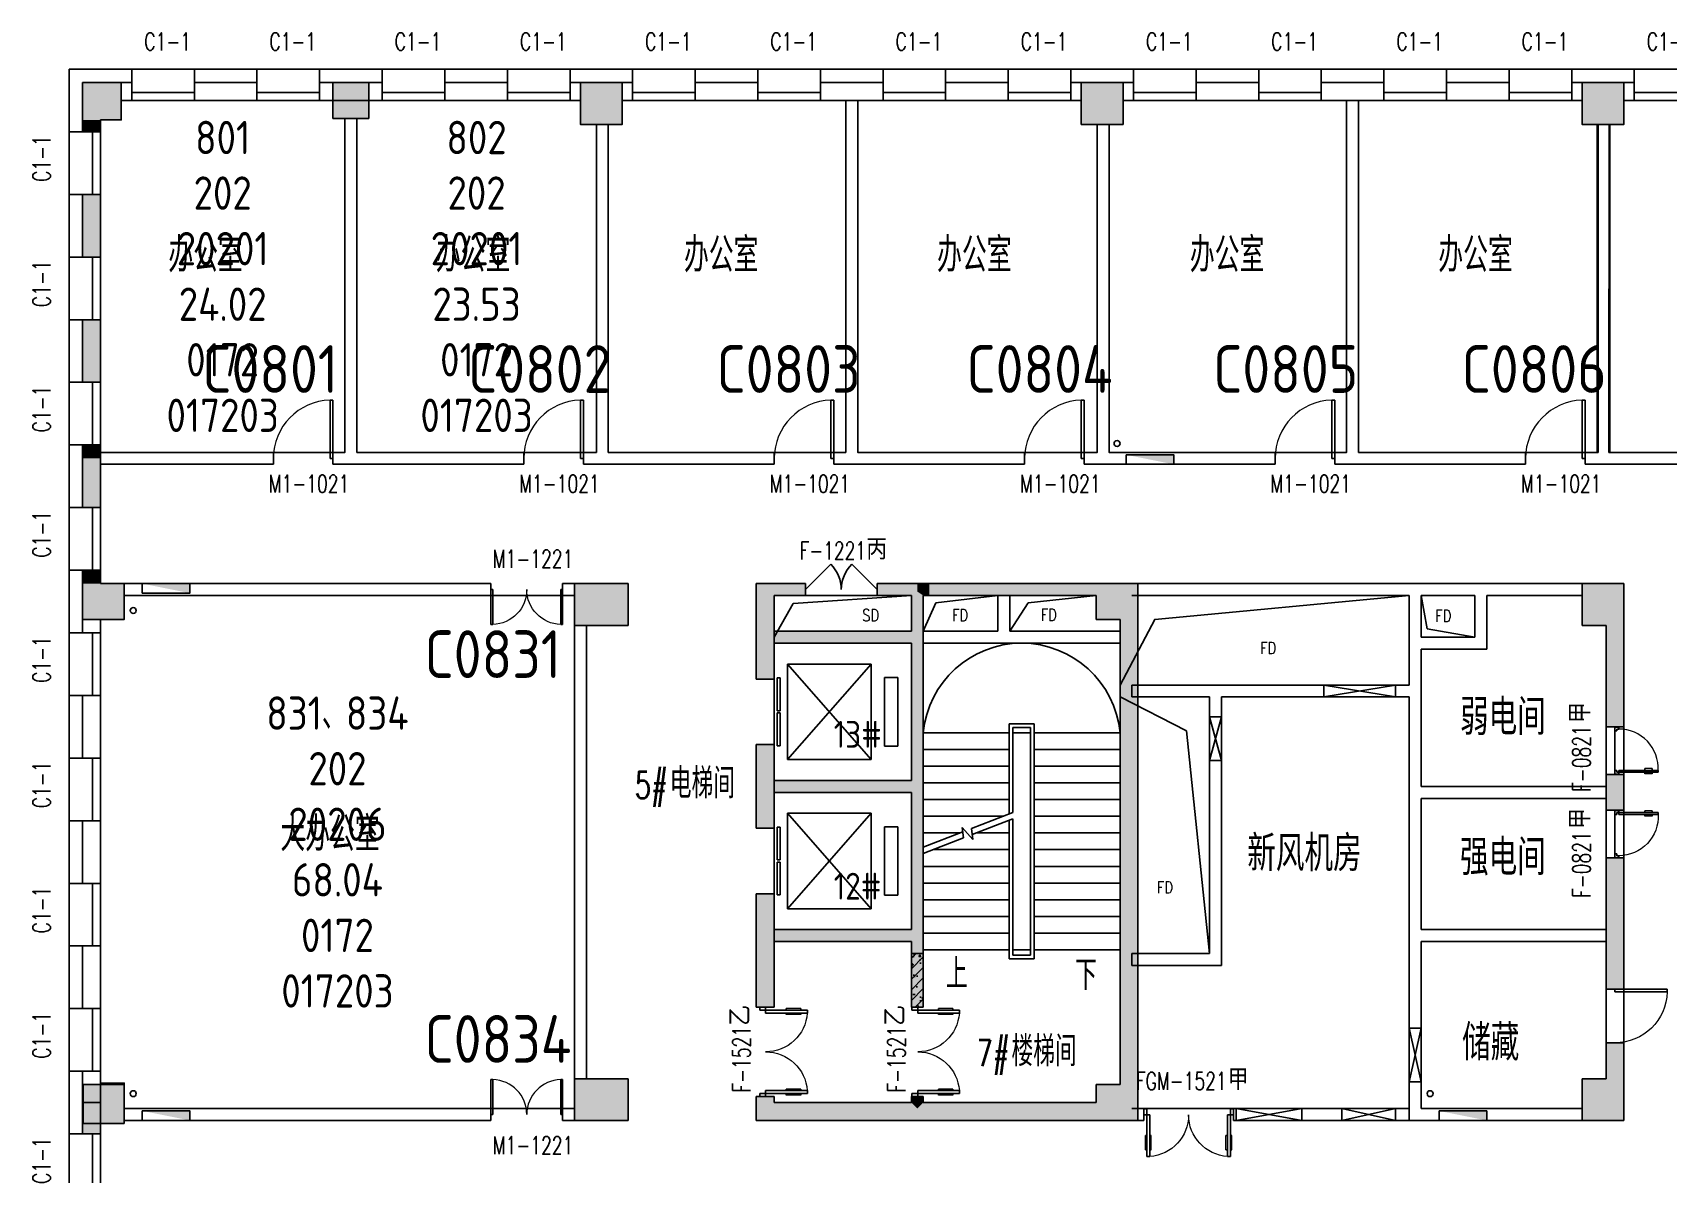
# Model space of a CAD drawing. Extents: x 1136392 to 1212190, y 313528 to 416301.
# Drawn here: x 1136417 to 1163848, y 323962 to 343101 of the extents above; entities that cross this region are included whole.
import ezdxf
from ezdxf.enums import TextEntityAlignment as Align

# ---------------------------------------------------------------- set-up
doc = ezdxf.new("R2010")
doc.units = 0
doc.header["$LTSCALE"] = 1000
doc.header["$MEASUREMENT"] = 0
for name, color, linetype in [('body', 30, 'Continuous'), ('name', 1, 'Continuous'), ('RM', 4, 'Continuous'), ('RM$', 5, 'Continuous'), ('RM$TXT', 5, 'Continuous'), ('消防', 222, 'Continuous')]:
    doc.layers.add(name, color=color, linetype=linetype)
doc.styles.add('-宋体', font='GBENOR.shx', dxfattribs={"bigfont": 'GBCBIG.shx'})
doc.styles.add('_HZTXT', font='txt.shx', dxfattribs={"width": 0.8, "bigfont": 'hztxt.shx'})
doc.styles.add('_TCH_DIM', font='SIMPLEX', dxfattribs={"bigfont": 'GBCBIG'})
doc.styles.add('_TCH_WINDOW', font='txt.shx', dxfattribs={"height": 3.5, "bigfont": 'hztxt.shx'})
doc.styles.get("Standard").update_dxf_attribs({"font": 'gbenor.shx', "bigfont": 'gbcbig.shx'})

# ---------------------------------------------------------------- blocks, each defined once
blk = doc.blocks.new('cde')
at = {"layer": '消防'}
blk.add_hatch(color=256, dxfattribs=at).paths.add_polyline_path([(-873427, -271674), (-874227, -271674), (-873427, -271834)])
blk.add_lwpolyline([(-874227, -271674), (-873427, -271674), (-873427, -271834), (-874227, -271834)], close=True, dxfattribs=at)
blk = doc.blocks.new('dxwq')
at = {"layer": 'name'}
for s, p in [('13#', (-1158128, -383031)), ('12#', (-1158128, -385577))]:
    blk.add_text(s, height=450, dxfattribs=at).set_placement(p)
blk = doc.blocks.new('$WINLIB2D$00000004')
for p, q in [((-0.5, 0.5), (0.5, 0.5)), ((-0.5, 0.241), (0.5, 0.241)), ((-0.5, -0.5), (0.5, -0.5))]:
    blk.add_line(p, q)
blk = doc.blocks.new('$DorLib2D$00000002')
for p, q in [((-0.5, 0), (-0.5, 0.4875)), ((-0.475, 0.4875), (-0.5, 0.4875)), ((-0.475, 0), (-0.475, 0.4875)), ((0.475, 0), (0.475, 0.4875)), ((0.475, 0.4875), (0.5, 0.4875)), ((0.5, 0), (0.5, 0.4875)), ((-0.5, 0), (-0.475, 0)), ((0.5, 0), (0.475, 0))]:
    blk.add_line(p, q)
at = {"lineweight": 13}
for centre, start, end in [((-0.4875, 0), 0, 88.53072), ((0.4875, 0), 91.46928, 180)]:
    blk.add_arc(centre, 0.4875, start, end, dxfattribs=at)
blk = doc.blocks.new('$DorLib2D$00000001')
for p, q in [((0.45, 0.975), (0.5, 0.975)), ((0.45, 0), (0.45, 0.975)), ((0.5, 0), (0.5, 0.975)), ((0.5, 0), (0.45, 0))]:
    blk.add_line(p, q)
at = {"lineweight": 13}
blk.add_arc((0.475, 0), 0.975, 91.4693, 180, dxfattribs=at)
blk = doc.blocks.new('$DorLib2D$00000009')
at = {"lineweight": 13}
for p, q in [((0.378, 0.782), (0.378, 0.624)), ((0.489, 0.782), (0.489, 0.624))]:
    blk.add_line(p, q, dxfattribs=at)
for p, q in [((0.413, 0.782), (0.378, 0.782)), ((0.413, 0.905), (0.413, 0.081)), ((0.454, 0.905), (0.413, 0.905)), ((0.454, 0.081), (0.454, 0.905)), ((0.489, 0.782), (0.454, 0.782)), ((0.413, 0.624), (0.378, 0.624)), ((0.489, 0.624), (0.454, 0.624)), ((-0.494, 0.081), (-0.453, 0.081)), ((-0.494, -0.002), (-0.494, 0.081)), ((-0.453, 0.081), (-0.453, 0.039)), ((-0.453, 0.039), (-0.412, 0.039)), ((-0.412, 0.039), (-0.412, -0.002)), ((0.413, 0.081), (0.454, 0.081)), ((0.454, 0.039), (0.413, 0.039)), ((0.413, 0.039), (0.413, -0.002)), ((0.495, 0.081), (0.454, 0.081)), ((0.454, 0.081), (0.454, 0.039)), ((0.495, -0.002), (0.495, 0.081)), ((-0.494, -0.002), (-0.494, -0.002)), ((-0.412, -0.002), (-0.494, -0.002)), ((0.413, -0.002), (0.495, -0.002)), ((0.495, -0.002), (0.495, -0.002))]:
    blk.add_line(p, q)
blk.add_arc((0.372, 0.082), 0.825, 87.134, 180.0717, dxfattribs=at)
blk = doc.blocks.new('$DorLib2D$00000011')
at = {"lineweight": 13}
for p, q in [((-0.483, 0.396), (-0.483, 0.235)), ((-0.417, 0.396), (-0.417, 0.235)), ((0.417, 0.396), (0.417, 0.235)), ((0.483, 0.396), (0.483, 0.235))]:
    blk.add_line(p, q, dxfattribs=at)
for p, q in [((-0.483, 0.396), (-0.467, 0.396)), ((-0.467, 0.471), (-0.467, -0.062)), ((-0.467, 0.471), (-0.433, 0.471)), ((-0.433, 0.471), (-0.433, 0.004)), ((-0.417, 0.396), (-0.433, 0.396)), ((0.417, 0.396), (0.433, 0.396)), ((0.433, 0.471), (0.433, 0.004)), ((0.467, 0.471), (0.433, 0.471)), ((0.467, 0.471), (0.467, -0.062)), ((0.483, 0.396), (0.467, 0.396)), ((-0.483, 0.235), (-0.467, 0.235)), ((-0.417, 0.235), (-0.433, 0.235)), ((0.417, 0.235), (0.433, 0.235)), ((0.483, 0.235), (0.467, 0.235)), ((-0.5, 0.004), (-0.433, 0.004)), ((-0.5, 0.004), (-0.5, -0.062)), ((0.5, 0.004), (0.433, 0.004)), ((0.5, 0.004), (0.5, -0.062)), ((-0.5, -0.062), (-0.467, -0.062)), ((0.5, -0.062), (0.467, -0.062))]:
    blk.add_line(p, q)
for centre, start, end in [((-0.467, 0.004), 0, 85.904), ((0.467, 0.004), 94.096, 180)]:
    blk.add_arc(centre, 0.467, start, end, dxfattribs=at)
blk = doc.blocks.new('$TCHSYS$LDOR22D')
for p, q in [((-0.517, 0.833), (-0.017, 0.833)), ((-0.517, 0.833), (-0.517, 0.667)), ((-0.017, 0.833), (-0.017, 0.667)), ((0.017, 0.833), (0.017, 0.667)), ((0.017, 0.833), (0.517, 0.833)), ((0.517, 0.833), (0.517, 0.667)), ((-0.517, 0.667), (-0.017, 0.667)), ((-0.5, 0.5), (0.5, 0.5)), ((0.017, 0.667), (0.517, 0.667))]:
    blk.add_line(p, q)
blk = doc.blocks.new('$DorLib2D$00000116')
at = {"color": 0}
for p, q in [((-0.5, 0), (-0.146, 0.354)), ((0.5, 0), (0.146, 0.354))]:
    blk.add_line(p, q, dxfattribs=at)
for centre, start, end in [((-0.5, 0), 0, 45), ((0.5, 0), 135, 180)]:
    blk.add_arc(centre, 0.5, start, end, dxfattribs=at)

msp = doc.modelspace()

# ---------------------------------------------------------------- hatches: boundary and pattern name
at = {"layer": 'body'}
for points in [[(1137253, 341639), (1137903, 341639), (1137903, 342265), (1137253, 342265)], [(1141453, 341664), (1142053, 341664), (1142053, 342264), (1141453, 342264)], [(1145603, 341564), (1146303, 341564), (1146303, 342265), (1145603, 342265)], [(1154003, 341564), (1154703, 341564), (1154703, 342265), (1154003, 342265)], [(1162403, 341564), (1163103, 341564), (1163103, 342265), (1162403, 342265)], [(1137553, 341639), (1137253, 341639), (1137253, 341440), (1137553, 341440)], [(1137253, 340390), (1137253, 339340), (1137553, 339340), (1137553, 340390)], [(1137253, 338290), (1137253, 337240), (1137553, 337240), (1137553, 338290)], [(1137553, 335965), (1137553, 336190), (1137253, 336190), (1137253, 335965)], [(1137253, 335965), (1137253, 335140), (1137553, 335140), (1137553, 335965)], [(1137253, 333865), (1137553, 333865), (1137553, 334090), (1137253, 334090)], [(1137253, 333265), (1137953, 333265), (1137953, 333865), (1137253, 333865)], [(1145503, 333165), (1146403, 333165), (1146403, 333865), (1145503, 333865)], [(1148853, 333665), (1149378, 333665), (1149378, 333865), (1148553, 333865)], [(1148553, 333865), (1148553, 332265), (1148853, 332265), (1148853, 333665)], [(1151253, 333865), (1150578, 333865), (1150578, 333665), (1151153, 333665), (1151253, 333731)], [(1151253, 333731), (1151353, 333665), (1151453, 333665), (1151453, 333865), (1151253, 333865)], [(1152703, 333665), (1152703, 333865), (1151453, 333865), (1151453, 333665)], [(1154253, 333665), (1154253, 333865), (1152703, 333865), (1152703, 333665)], [(1154853, 333865), (1154253, 333865), (1154253, 333265), (1154853, 333265)], [(1154853, 333865), (1154853, 333265), (1154653, 333265), (1154653, 333065), (1154953, 333065), (1154953, 333865)], [(1162403, 333165), (1163103, 333165), (1163103, 333865), (1162403, 333865)], [(1151253, 333731), (1151153, 333665), (1151153, 333065), (1151220, 332998), (1151353, 333065), (1151353, 333665)], [(1151220, 332998), (1151153, 333065), (1148853, 333065), (1148853, 332865), (1151153, 332865)], [(1151220, 332998), (1151153, 332865), (1151153, 330565), (1151220, 330498), (1151353, 330565), (1151353, 333065)], [(1154653, 325465), (1154853, 325465), (1154853, 324865), (1154953, 324865), (1154953, 333065), (1154653, 333065)], [(1163103, 333165), (1162803, 333165), (1162803, 331465), (1163103, 331465)], [(1148853, 329765), (1148853, 331165), (1148553, 331165), (1148553, 329765)], [(1151220, 330498), (1151153, 330565), (1148853, 330565), (1148853, 330365), (1151153, 330365)], [(1151220, 330498), (1151153, 330365), (1151153, 328065), (1151220, 327998), (1151353, 328065), (1151353, 330565)], [(1163103, 330065), (1163103, 330665), (1162803, 330665), (1162803, 330065)], [(1163103, 327065), (1163103, 329265), (1162803, 329265), (1162803, 327065)], [(1148853, 326765), (1148853, 328665), (1148553, 328665), (1148553, 326765)], [(1151220, 327998), (1151153, 328065), (1148853, 328065), (1148853, 327865), (1151153, 327865)], [(1151153, 327865), (1151153, 326765), (1151353, 326765), (1151353, 328065), (1151220, 327998)], [(1162803, 325565), (1163103, 325565), (1163103, 326165), (1162803, 326165)], [(1137261, 324815), (1137953, 324815), (1137953, 325465), (1137261, 325465)], [(1145503, 324865), (1146403, 324865), (1146403, 325565), (1145503, 325565)], [(1154853, 325465), (1154253, 325465), (1154253, 324865), (1154853, 324865)], [(1162403, 324865), (1163103, 324865), (1163103, 325565), (1162403, 325565)], [(1137253, 325165), (1137253, 324640), (1137553, 324640), (1137553, 325165)], [(1148853, 325165), (1148853, 325265), (1148553, 325265), (1148553, 324865)], [(1148853, 325165), (1148553, 324865), (1151253, 324865), (1151253, 325065), (1151153, 325165)], [(1151353, 325165), (1151353, 325265), (1151153, 325265), (1151153, 325165), (1151253, 325065)], [(1151253, 325065), (1151253, 324865), (1154253, 324865), (1154253, 325165), (1151353, 325165)]]:
    msp.add_hatch(color=256, dxfattribs=at).paths.add_polyline_path(points)
h = msp.add_hatch(dxfattribs=at)
h.set_pattern_fill('钢筋混凝土', color=256, scale=50, style=0)
h.set_pattern_definition([(45, (973475.5, 671751.71), (-88.388348, 88.388348), []), (50, (973475.5, 671751.7), (358.6301, -31.37607), [37.5, -412.5]), (355, (973475.5, 671751.7), (-69.37567, 376.09607), [30, -330]), (100.4514, (973505.38, 671749.1), (289.2547, 344.71977), [31.8701, -350.57106]), (46.1842, (973475.5, 671851.7), (533.6205, -82.7595), [56.25, -618.75]), (96.6356, (973519.96, 671844.8), (467.33135, 487.05894), [47.80514, -525.8565]), (351.1842, (973475.5, 671851.7), (467.331, 487.0593), [45, -495]), (21, (973525.5, 671826.7), (298.45353, -201.30945), [37.5, -412.5]), (326, (973525.5, 671826.7), (121.65767, 362.57502), [30, -330]), (71.4514, (973550.37, 671809.93), (420.1113, 161.26525), [31.8701, -350.57106]), (37.5, (973475.5, 671751.71), (6.079928, 166.446927), [0, -326, 0, -335, 0, -331.25]), (7.5, (973475.5, 671751.71), (131.53477, 197.20586), [0, -191, 0, -318.5, 0, -126.25]), (327.5, (973364, 671751.71), (266.91122, -11.277436), [0, -125, 0, -390, 0, -517.5]), (317.5, (973314, 671751.7), (291.59308, 50.05249), [0, -162.5, 0, -259, 0, -367.5])])
h.paths.add_polyline_path([(1151353, 326765), (1151353, 327665), (1151153, 327665), (1151153, 326765)])

# ---------------------------------------------------------------- linework, layer by layer
for p, q in [((1138078, 342490), (1137028, 342490)), ((1137028, 342490), (1137028, 341440)), ((1138078, 342490), (1138078, 342265)), ((1140178, 342490), (1139128, 342490)), ((1139128, 342490), (1139128, 342265)), ((1140178, 342490), (1140178, 342265)), ((1142278, 342490), (1141228, 342490)), ((1141228, 342490), (1141228, 342265)), ((1142278, 342490), (1142278, 342265)), ((1144378, 342490), (1143328, 342490)), ((1143328, 342490), (1143328, 342265)), ((1144378, 342490), (1144378, 342265)), ((1145953, 342490), (1145428, 342490)), ((1145428, 342490), (1145428, 342265)), ((1146478, 342490), (1145953, 342490)), ((1146478, 342490), (1146478, 342265)), ((1148578, 342490), (1147528, 342490)), ((1147528, 342490), (1147528, 342265)), ((1148578, 342490), (1148578, 342265)), ((1150678, 342490), (1149628, 342490)), ((1149628, 342490), (1149628, 342265)), ((1150678, 342490), (1150678, 342265)), ((1152778, 342490), (1151728, 342490)), ((1151728, 342490), (1151728, 342265)), ((1152778, 342490), (1152778, 342265)), ((1154353, 342490), (1153828, 342490)), ((1153828, 342490), (1153828, 342265)), ((1154878, 342490), (1154353, 342490)), ((1154878, 342490), (1154878, 342265)), ((1156978, 342490), (1155928, 342490)), ((1155928, 342490), (1155928, 342265)), ((1156978, 342490), (1156978, 342265)), ((1159078, 342490), (1158028, 342490)), ((1158028, 342490), (1158028, 342265)), ((1159078, 342490), (1159078, 342265)), ((1161178, 342490), (1160128, 342490)), ((1160128, 342490), (1160128, 342265)), ((1161178, 342490), (1161178, 342265)), ((1162753, 342490), (1162228, 342490)), ((1162228, 342490), (1162228, 342265)), ((1163278, 342490), (1162753, 342490)), ((1163278, 342490), (1163278, 342265)), ((1137903, 342265), (1137253, 342265)), ((1137253, 342265), (1137253, 341639)), ((1138078, 342265), (1137903, 342265)), ((1137903, 341639), (1137903, 342265)), ((1138078, 341965), (1138078, 342265)), ((1140178, 342265), (1139128, 342265)), ((1139128, 342265), (1139128, 341965)), ((1140178, 341965), (1140178, 342265)), ((1142278, 342265), (1141228, 342265)), ((1141228, 342265), (1141228, 341965)), ((1142053, 342264), (1141453, 342264)), ((1141453, 342264), (1141453, 341664)), ((1142053, 341664), (1142053, 342264)), ((1142278, 341965), (1142278, 342265)), ((1144378, 342265), (1143328, 342265)), ((1143328, 342265), (1143328, 341965)), ((1144378, 341965), (1144378, 342265)), ((1145603, 342265), (1145428, 342265)), ((1145428, 342265), (1145428, 341965)), ((1146303, 342265), (1145603, 342265)), ((1145603, 342265), (1145603, 341564)), ((1146478, 342265), (1146303, 342265)), ((1146303, 341564), (1146303, 342265)), ((1146478, 341965), (1146478, 342265)), ((1148578, 342265), (1147528, 342265)), ((1147528, 342265), (1147528, 341965)), ((1148578, 341965), (1148578, 342265)), ((1150678, 342265), (1149628, 342265)), ((1149628, 342265), (1149628, 341965)), ((1150678, 341965), (1150678, 342265)), ((1152778, 342265), (1151728, 342265)), ((1151728, 342265), (1151728, 341965)), ((1152778, 341965), (1152778, 342265)), ((1154003, 342265), (1153828, 342265)), ((1153828, 342265), (1153828, 341965)), ((1154703, 342265), (1154003, 342265)), ((1154003, 342265), (1154003, 341564)), ((1154878, 342265), (1154703, 342265)), ((1154703, 341564), (1154703, 342265)), ((1154878, 341965), (1154878, 342265)), ((1156978, 342265), (1155928, 342265)), ((1155928, 342265), (1155928, 341965)), ((1156978, 341965), (1156978, 342265)), ((1159078, 342265), (1158028, 342265)), ((1158028, 342265), (1158028, 341965)), ((1159078, 341965), (1159078, 342265)), ((1161178, 342265), (1160128, 342265)), ((1160128, 342265), (1160128, 341965)), ((1161178, 341965), (1161178, 342265)), ((1162403, 342265), (1162228, 342265)), ((1162228, 342265), (1162228, 341965)), ((1163103, 342265), (1162403, 342265)), ((1162403, 342265), (1162403, 341564)), ((1163278, 342265), (1163103, 342265)), ((1163103, 341564), (1163103, 342265)), ((1163278, 341965), (1163278, 342265)), ((1137903, 341965), (1138078, 341965)), ((1139128, 341965), (1140178, 341965)), ((1141228, 341965), (1142278, 341965)), ((1143328, 341965), (1144378, 341965)), ((1145428, 341965), (1145603, 341965)), ((1146303, 341965), (1146478, 341965)), ((1147528, 341965), (1148578, 341965)), ((1149628, 341965), (1150678, 341965)), ((1150053, 341965), (1150053, 336065)), ((1150253, 341965), (1150053, 341965)), ((1150253, 341965), (1150253, 336065)), ((1151728, 341965), (1152778, 341965)), ((1153828, 341965), (1154003, 341965)), ((1154703, 341965), (1154878, 341965)), ((1155928, 341965), (1156978, 341965)), ((1158028, 341965), (1159078, 341965)), ((1158453, 341965), (1158453, 336065)), ((1158653, 341965), (1158453, 341965)), ((1158653, 341965), (1158653, 336065)), ((1160128, 341965), (1161178, 341965)), ((1162228, 341965), (1162403, 341965)), ((1163103, 341965), (1163278, 341965)), ((1137253, 341639), (1137253, 341440)), ((1137553, 341440), (1137553, 341639)), ((1137553, 341639), (1137903, 341639)), ((1141453, 341664), (1142053, 341664)), ((1141653, 341664), (1141653, 336065)), ((1141853, 341664), (1141853, 336065)), ((1145603, 341564), (1146303, 341564)), ((1145870, 341564), (1145870, 336065)), ((1146070, 341564), (1146070, 336065)), ((1154003, 341564), (1154703, 341564)), ((1154270, 341564), (1154270, 336065)), ((1154470, 341564), (1154470, 336065)), ((1162403, 341564), (1163103, 341564)), ((1162670, 341564), (1162670, 336065)), ((1162870, 341564), (1162870, 336065)), ((1137028, 341440), (1137253, 341440)), ((1137253, 341440), (1137553, 341440)), ((1137028, 340390), (1137028, 339340)), ((1137028, 340390), (1137253, 340390)), ((1137253, 340390), (1137253, 339340)), ((1137553, 340390), (1137253, 340390)), ((1137553, 339340), (1137553, 340390)), ((1137028, 339340), (1137253, 339340)), ((1137253, 339340), (1137553, 339340)), ((1137028, 338290), (1137028, 337240)), ((1137028, 338290), (1137253, 338290)), ((1137253, 338290), (1137253, 337240)), ((1137553, 338290), (1137253, 338290)), ((1137553, 337240), (1137553, 338290)), ((1137028, 337240), (1137253, 337240)), ((1137253, 337240), (1137553, 337240)), ((1137028, 336190), (1137028, 335965)), ((1137028, 336190), (1137253, 336190)), ((1137553, 336190), (1137253, 336190)), ((1137253, 336190), (1137253, 335965)), ((1137553, 335965), (1137553, 336190)), ((1140453, 336065), (1137553, 336065)), ((1140453, 335865), (1140453, 336065)), ((1141653, 336065), (1141453, 336065)), ((1141453, 336065), (1141453, 335865)), ((1144653, 336065), (1141853, 336065)), ((1144653, 335865), (1144653, 336065)), ((1145870, 336065), (1145653, 336065)), ((1145653, 336065), (1145653, 335865)), ((1148853, 336065), (1146070, 336065)), ((1148853, 335865), (1148853, 336065)), ((1150053, 336065), (1149853, 336065)), ((1149853, 336065), (1149853, 335865)), ((1153053, 336065), (1150253, 336065)), ((1153053, 335865), (1153053, 336065)), ((1154270, 336065), (1154053, 336065)), ((1154053, 336065), (1154053, 335865)), ((1157253, 336065), (1154470, 336065)), ((1157253, 335865), (1157253, 336065)), ((1158453, 336065), (1158253, 336065)), ((1158253, 336065), (1158253, 335865)), ((1161453, 336065), (1158653, 336065)), ((1161453, 335865), (1161453, 336065)), ((1162670, 336065), (1162453, 336065)), ((1162453, 336065), (1162453, 335865)), ((1165653, 336065), (1162870, 336065)), ((1137028, 335965), (1137028, 335140)), ((1137253, 335965), (1137253, 335140)), ((1137553, 335140), (1137553, 335965)), ((1137553, 335865), (1140453, 335865)), ((1141453, 335865), (1141753, 335865)), ((1141753, 335865), (1144653, 335865)), ((1145653, 335865), (1145970, 335865)), ((1145970, 335865), (1148853, 335865)), ((1149853, 335865), (1150153, 335865)), ((1150153, 335865), (1153053, 335865)), ((1154053, 335865), (1154370, 335865)), ((1154370, 335865), (1157253, 335865)), ((1158253, 335865), (1158553, 335865)), ((1158553, 335865), (1161453, 335865)), ((1162453, 335865), (1162770, 335865)), ((1162770, 335865), (1165653, 335865)), ((1137028, 335140), (1137253, 335140)), ((1137253, 335140), (1137553, 335140)), ((1137028, 334090), (1137028, 333565)), ((1137028, 334090), (1137253, 334090)), ((1137553, 334090), (1137253, 334090)), ((1137253, 334090), (1137253, 333865)), ((1137253, 333865), (1137253, 333265)), ((1137553, 333865), (1137553, 334090)), ((1137953, 333865), (1137553, 333865)), ((1144103, 333865), (1137953, 333865)), ((1137953, 333265), (1137953, 333865)), ((1144103, 333665), (1144103, 333865)), ((1145503, 333865), (1145303, 333865)), ((1145303, 333865), (1145303, 333665)), ((1146403, 333865), (1145503, 333865)), ((1145503, 333865), (1145503, 333165)), ((1146403, 333165), (1146403, 333865)), ((1149378, 333865), (1148553, 333865)), ((1148553, 333865), (1148553, 332265)), ((1149378, 333665), (1149378, 333865)), ((1151253, 333865), (1150578, 333865)), ((1150578, 333865), (1150578, 333665)), ((1151253, 333865), (1151453, 333865)), ((1152703, 333865), (1151453, 333865)), ((1154253, 333865), (1152703, 333865)), ((1154853, 333865), (1154253, 333865)), ((1154853, 333865), (1159703, 333865)), ((1154953, 333865), (1154953, 333065)), ((1159703, 333865), (1160803, 333865)), ((1160803, 333865), (1162403, 333865)), ((1163103, 333865), (1162403, 333865)), ((1162403, 333865), (1162403, 333165)), ((1163103, 333165), (1163103, 333865)), ((1137028, 333565), (1137028, 333040)), ((1137953, 333665), (1144103, 333665)), ((1145303, 333665), (1145503, 333665)), ((1148853, 333665), (1149378, 333665)), ((1148853, 332265), (1148853, 333665)), ((1151153, 333665), (1149169, 333531)), ((1149378, 333665), (1150578, 333665)), ((1150578, 333665), (1151153, 333665)), ((1151153, 333665), (1151153, 333065)), ((1151353, 333665), (1151353, 333065)), ((1151353, 333665), (1151453, 333665)), ((1152703, 333665), (1151453, 333665)), ((1152603, 333665), (1151563, 333540)), ((1152603, 333665), (1152603, 333065)), ((1154253, 333665), (1152703, 333665)), ((1152803, 333665), (1152803, 333065)), ((1154253, 333665), (1153113, 333540)), ((1154253, 333665), (1154253, 333265)), ((1154853, 333665), (1159503, 333665)), ((1159503, 333665), (1159503, 332965)), ((1159703, 333665), (1159803, 333109)), ((1159703, 333665), (1159703, 332965)), ((1159703, 333665), (1160603, 333665)), ((1160603, 333665), (1160603, 332965)), ((1160803, 333665), (1160803, 332765)), ((1160803, 333665), (1162403, 333665)), ((1149169, 333531), (1148853, 332965)), ((1151563, 333540), (1151353, 333065)), ((1153113, 333540), (1152803, 333065)), ((1137028, 333040), (1137253, 333040)), ((1137253, 333265), (1137253, 333040)), ((1137253, 333265), (1137953, 333265)), ((1137253, 333040), (1137553, 333040)), ((1137553, 333040), (1137553, 333265)), ((1145503, 333165), (1146403, 333165)), ((1145503, 333165), (1145503, 325565)), ((1145703, 333165), (1145703, 325565)), ((1151153, 333065), (1148853, 333065)), ((1148853, 332865), (1148853, 333065)), ((1151353, 333065), (1151353, 330565)), ((1152603, 333065), (1151353, 333065)), ((1154653, 333065), (1152803, 333065)), ((1154253, 333265), (1154653, 333265)), ((1154653, 333265), (1154653, 333065)), ((1154653, 333065), (1154653, 325465)), ((1154953, 333065), (1154953, 324865)), ((1159803, 333109), (1160603, 332965)), ((1162403, 333165), (1162803, 333165)), ((1162803, 333165), (1162803, 331465)), ((1163103, 331465), (1163103, 333165)), ((1151153, 332865), (1148853, 332865)), ((1151153, 332865), (1151153, 330565)), ((1152703, 332865), (1151353, 332865)), ((1154653, 332865), (1151353, 332865)), ((1151353, 332865), (1151353, 331365)), ((1154653, 332865), (1152703, 332865)), ((1154653, 331365), (1154653, 332865)), ((1159503, 332965), (1159503, 332165)), ((1159703, 332965), (1160603, 332965)), ((1159703, 332765), (1160803, 332765)), ((1159703, 332765), (1159703, 332165)), ((1149078, 330915), (1149078, 332515)), ((1149078, 332515), (1150478, 332515)), ((1150478, 330915), (1149078, 332515)), ((1149078, 330915), (1150478, 332515)), ((1150478, 332515), (1150478, 330915)), ((1148553, 332265), (1148853, 332265)), ((1150703, 331140), (1150703, 332290)), ((1150703, 332290), (1150928, 332290)), ((1150928, 332290), (1150928, 331140)), ((1137028, 331990), (1137028, 330940)), ((1137028, 331990), (1137253, 331990)), ((1137253, 331990), (1137253, 330940)), ((1137553, 331990), (1137253, 331990)), ((1137553, 330940), (1137553, 331990)), ((1154653, 331965), (1155770, 331395)), ((1154853, 332165), (1156353, 332165)), ((1154853, 332165), (1154853, 331965)), ((1154853, 331965), (1156153, 331965)), ((1156153, 331965), (1156153, 327665)), ((1156353, 332165), (1159503, 332165)), ((1156353, 331965), (1156353, 327465)), ((1156353, 331965), (1159503, 331965)), ((1158071, 332165, -200000), (1159271, 332165, -200000)), ((1158071, 331965, -200000), (1158071, 332165, -200000)), ((1158071, 331965), (1159271, 332165, -200000)), ((1158071, 332165, -200000), (1159271, 331965, -200000)), ((1159271, 331965, -200000), (1158071, 331965, -200000)), ((1159271, 332165, -200000), (1159271, 331965, -200000)), ((1159503, 331965), (1159503, 330365)), ((1159703, 332165), (1159703, 330465)), ((1151353, 329447), (1151353, 331365)), ((1151353, 331365), (1152793, 331365)), ((1151353, 331365), (1152793, 331365)), ((1152793, 330006), (1152793, 331515)), ((1152793, 331515), (1153213, 331515)), ((1152853, 330030), (1152853, 331455)), ((1152853, 331455), (1153153, 331455)), ((1152853, 330030), (1152853, 331365)), ((1152853, 331365), (1153153, 331365)), ((1153153, 331455), (1153153, 327635)), ((1153153, 331365), (1153153, 327725)), ((1153213, 331515), (1153213, 327575)), ((1154653, 331365), (1153213, 331365)), ((1153213, 331365), (1154653, 331365)), ((1154653, 331365), (1154653, 327725)), ((1155770, 331395), (1156153, 327665)), ((1156153, 331630), (1156353, 331630)), ((1156153, 330900), (1156153, 331630)), ((1156153, 331630), (1156353, 330900)), ((1156153, 330900), (1156353, 331630)), ((1156353, 331630), (1156353, 330900)), ((1162803, 331465), (1162803, 330665)), ((1162803, 331465), (1162803, 326165)), ((1162803, 331465), (1163103, 331465)), ((1162952, 331465), (1162952, 330665)), ((1163103, 331465), (1163103, 326048)), ((1148853, 331165), (1148553, 331165)), ((1148553, 331165), (1148553, 329765)), ((1148853, 329765), (1148853, 331165)), ((1150928, 331140), (1150703, 331140)), ((1137028, 330940), (1137253, 330940)), ((1137253, 330940), (1137553, 330940)), ((1150478, 330915), (1149078, 330915)), ((1151353, 331085), (1152793, 331085)), ((1154653, 331085), (1153213, 331085)), ((1156353, 330900), (1156153, 330900)), ((1151153, 330565), (1148853, 330565)), ((1148853, 330365), (1148853, 330565)), ((1151353, 330805), (1152793, 330805)), ((1151353, 330565), (1151353, 328065)), ((1154653, 330805), (1153213, 330805)), ((1163103, 330665), (1162803, 330665)), ((1162803, 330665), (1162803, 330065)), ((1163103, 330065), (1163103, 330665)), ((1151153, 330365), (1148853, 330365)), ((1151153, 330365), (1151153, 328065)), ((1151353, 330525), (1152793, 330525)), ((1154653, 330525), (1153213, 330525)), ((1159503, 330365), (1159503, 328065)), ((1162803, 330465), (1159703, 330465)), ((1162803, 330265), (1162803, 330465)), ((1149078, 328415), (1149078, 330015)), ((1149078, 330015), (1150478, 330015)), ((1150478, 328415), (1149078, 330015)), ((1149078, 328415), (1150478, 330015)), ((1150478, 330015), (1150478, 328415)), ((1151353, 330245), (1152793, 330245)), ((1152163, 329761), (1152853, 330030)), ((1154653, 330245), (1153213, 330245)), ((1162803, 330265), (1159703, 330265)), ((1159703, 330265), (1159703, 328065)), ((1162803, 330065), (1162803, 329265)), ((1162803, 330065), (1163103, 330065)), ((1162952, 330061), (1162952, 329265)), ((1137028, 329890), (1137028, 328840)), ((1137028, 329890), (1137253, 329890)), ((1137253, 329890), (1137253, 328840)), ((1137553, 329890), (1137253, 329890)), ((1137553, 328840), (1137553, 329890)), ((1148553, 329765), (1148853, 329765)), ((1150703, 328640), (1150703, 329790)), ((1150703, 329790), (1150928, 329790)), ((1150928, 329790), (1150928, 328640)), ((1151353, 329965), (1152686, 329965)), ((1152025, 329601), (1152006, 329778)), ((1152006, 329778), (1152183, 329576)), ((1152183, 329576), (1152163, 329761)), ((1152174, 329658), (1152853, 329922)), ((1152793, 327575), (1152793, 329899)), ((1152853, 327725), (1152853, 329922)), ((1152853, 327635), (1152853, 329922)), ((1154653, 329965), (1153213, 329965)), ((1151353, 329447), (1152014, 329703)), ((1151353, 329685), (1151965, 329685)), ((1151353, 329339), (1152025, 329601)), ((1152241, 329685), (1152793, 329685)), ((1154653, 329685), (1153213, 329685)), ((1151353, 327725), (1151353, 329339)), ((1151521, 329405), (1152793, 329405)), ((1154653, 329405), (1153213, 329405)), ((1163103, 329265), (1162803, 329265)), ((1162803, 329265), (1162803, 327065)), ((1163103, 327065), (1163103, 329265)), ((1151353, 329125), (1152793, 329125)), ((1154653, 329125), (1153213, 329125)), ((1137028, 328840), (1137253, 328840)), ((1137253, 328840), (1137553, 328840)), ((1148853, 328665), (1148553, 328665)), ((1148553, 328665), (1148553, 326765)), ((1148853, 326765), (1148853, 328665)), ((1150928, 328640), (1150703, 328640)), ((1151353, 328845), (1152793, 328845)), ((1154653, 328845), (1153213, 328845)), ((1150478, 328415), (1149078, 328415)), ((1151353, 328565), (1152793, 328565)), ((1154653, 328565), (1153213, 328565)), ((1151353, 328285), (1152793, 328285)), ((1154653, 328285), (1153213, 328285)), ((1151153, 328065), (1148853, 328065)), ((1148853, 327865), (1148853, 328065)), ((1151153, 327865), (1148853, 327865)), ((1151153, 327865), (1151153, 326765)), ((1151353, 326765), (1151353, 328065)), ((1151353, 328005), (1152793, 328005)), ((1154653, 328005), (1153213, 328005)), ((1159503, 328065), (1159503, 324865)), ((1162803, 328065), (1159703, 328065)), ((1162803, 327865), (1159703, 327865)), ((1159703, 327865), (1159703, 325065)), ((1162803, 327865), (1162803, 328065)), ((1137028, 327790), (1137028, 326740)), ((1137028, 327790), (1137253, 327790)), ((1137253, 327790), (1137253, 326740)), ((1137553, 327790), (1137253, 327790)), ((1137553, 326740), (1137553, 327790)), ((1151153, 326765), (1151153, 327665)), ((1151153, 327665), (1151353, 327665)), ((1151353, 327725), (1152793, 327725)), ((1151353, 326765), (1151353, 327665)), ((1153213, 327575), (1152793, 327575)), ((1152853, 327725), (1153153, 327725)), ((1153153, 327635), (1152853, 327635)), ((1154653, 327725), (1153213, 327725)), ((1154853, 327665), (1156153, 327665)), ((1154853, 327665), (1154853, 327465)), ((1154853, 327465), (1156353, 327465)), ((1162803, 327065), (1163103, 327065)), ((1137028, 326740), (1137253, 326740)), ((1137253, 326740), (1137553, 326740)), ((1148553, 326765), (1148853, 326765)), ((1151153, 326765), (1151353, 326765)), ((1151153, 326765), (1151353, 326765)), ((1159703, 326414), (1159503, 326414)), ((1159503, 326414), (1159503, 325514)), ((1159503, 326414), (1159703, 325514)), ((1159503, 325514), (1159703, 326414)), ((1159703, 325514), (1159703, 326414)), ((1163103, 326165), (1162803, 326165)), ((1162803, 326165), (1162803, 325565)), ((1163103, 325565), (1163103, 326165)), ((1137028, 325690), (1137028, 325165)), ((1137028, 325690), (1137253, 325690)), ((1137553, 325690), (1137253, 325690)), ((1137253, 325690), (1137253, 325165)), ((1137553, 325165), (1137553, 325690)), ((1137953, 325465), (1137261, 325465)), ((1137261, 325465), (1137261, 324815)), ((1137953, 324815), (1137953, 325465)), ((1146403, 325565), (1145503, 325565)), ((1145503, 325565), (1145503, 324865)), ((1146403, 324865), (1146403, 325565)), ((1154653, 325465), (1154253, 325465)), ((1154253, 325465), (1154253, 325165)), ((1159503, 325514), (1159703, 325514)), ((1162803, 325565), (1162403, 325565)), ((1162403, 325565), (1162403, 324865)), ((1163103, 324865), (1163103, 325565)), ((1137028, 325165), (1137028, 324640)), ((1137253, 325165), (1137253, 324640)), ((1137553, 325165), (1137253, 325165)), ((1137261, 325065), (1137253, 325065)), ((1137253, 324865), (1137253, 325065)), ((1137553, 324640), (1137553, 325165)), ((1144103, 325065), (1137953, 325065)), ((1144103, 324865), (1144103, 325065)), ((1145503, 325065), (1145303, 325065)), ((1145303, 325065), (1145303, 324865)), ((1148853, 325265), (1148553, 325265)), ((1148553, 325265), (1148553, 324865)), ((1148853, 325165), (1148853, 325265)), ((1148853, 325165), (1151153, 325165)), ((1151353, 325265), (1151153, 325265)), ((1151153, 325265), (1151153, 325165)), ((1151353, 325165), (1151353, 325265)), ((1151353, 325165), (1154253, 325165)), ((1155053, 325065), (1154853, 325065)), ((1155053, 325065), (1156553, 325065)), ((1155053, 324865), (1155053, 325065)), ((1159503, 325065), (1156553, 325065)), ((1156553, 325065), (1156553, 324865)), ((1157703, 325065, -200000), (1156603, 325065, -200000)), ((1156603, 325065, -200000), (1156603, 324865, -200000)), ((1156603, 324865, -200000), (1157703, 325065, -200000)), ((1157703, 324865, -200000), (1156603, 325065, -200000)), ((1157703, 324865, -200000), (1157703, 325065, -200000)), ((1159271, 325065, -200000), (1158371, 325065, -200000)), ((1158371, 325065, -200000), (1158371, 324865, -200000)), ((1158371, 324865, -200000), (1159271, 325065, -200000)), ((1159271, 324865, -200000), (1158371, 325065, -200000)), ((1159271, 324865, -200000), (1159271, 325065, -200000)), ((1159503, 324865), (1159503, 325065)), ((1162403, 325065), (1159703, 325065)), ((1137261, 324865), (1137253, 324865)), ((1137261, 324815), (1137953, 324815)), ((1137953, 324865), (1144103, 324865)), ((1145303, 324865), (1145503, 324865)), ((1145503, 324865), (1146403, 324865)), ((1148553, 324865), (1151253, 324865)), ((1151253, 324865), (1154253, 324865)), ((1154253, 324865), (1154853, 324865)), ((1154853, 324865), (1155053, 324865)), ((1156553, 324865), (1159503, 324865)), ((1156603, 324865, -200000), (1157703, 324865, -200000)), ((1158371, 324865, -200000), (1159271, 324865, -200000)), ((1162403, 324865), (1159503, 324865)), ((1162403, 324865), (1163103, 324865)), ((1137028, 324640), (1137253, 324640)), ((1137253, 324640), (1137553, 324640))]:
    msp.add_line(p, q, dxfattribs=at)
msp.add_lwpolyline([(1159503, 333665), (1155235, 333264), (1154653, 332165)], dxfattribs=at)
for points in [[(1154044, 327724, 0, 0, 0), (1154044, 332053, 0, 0, 0), (1151894, 332053, 0, 0, 0), (1151894, 329667, 120, 0, 0), (1151894, 329217, 0, 0, 0)], [(1151889, 327846, 0, 0, 0), (1151889, 328376, 120, 0, 0), (1151889, 328826, 0, 0, 0)]]:
    msp.add_lwpolyline(points, format="xyseb", dxfattribs=at)
msp.add_arc((1153003, 331210), 1657, 5.3379, 174.6621, dxfattribs=at)
at = {"layer": 'RM'}
for points in [[(1146070, 341564), (1146303, 341564), (1146303, 341965), (1150053, 341965), (1150053, 336065), (1146070, 336065)], [(1150253, 341965), (1150253, 336065), (1154270, 336065), (1154270, 341564), (1154003, 341564), (1154003, 341965)], [(1154470, 341564), (1154703, 341564), (1154703, 341965), (1158453, 341965), (1158453, 336065), (1154470, 336065)], [(1158653, 341965), (1158653, 336065), (1162654, 336065), (1162654, 341564), (1162403, 341564), (1162403, 341965)], [(1162854, 341564), (1163103, 341564), (1163103, 341965), (1166853, 341965), (1166853, 336065), (1162853, 336065)]]:
    msp.add_lwpolyline(points, close=True, dxfattribs=at)
at = {"layer": 'RM$'}
for points in [[(1137553, 341639), (1137903, 341639), (1137903, 341965), (1141453, 341965), (1141453, 341664), (1141653, 341664), (1141653, 336065), (1137553, 336065)], [(1141853, 341664), (1142053, 341664), (1142053, 341965), (1145603, 341965), (1145603, 341564), (1145870, 341564), (1145870, 336065), (1141853, 336065)], [(1137553, 333265), (1137953, 333265), (1137953, 333665), (1145503, 333665), (1145503, 325065), (1137953, 325065), (1137953, 325490), (1137553, 325490)]]:
    msp.add_lwpolyline(points, close=True, dxfattribs=at)
at = {"layer": '消防', "linetype": 'Continuous'}
for centre in [(1154603, 336214), (1138103, 333414), (1138103, 325314), (1159853, 325314)]:
    msp.add_circle(centre, 50, dxfattribs=at)

# ---------------------------------------------------------------- block references
at = {"layer": 'body'}
ref = msp.add_blockref('$WINLIB2D$00000004', (1138603, 342227), dxfattribs=dict(at, xscale=1050, yscale=525, zscale=1050, rotation=180))
ref.add_attrib('A', 'C1-1', (1138288, 342803), dxfattribs={"height": 297.5, "style": '_TCH_WINDOW', "width": 0.705882})
ref = msp.add_blockref('$WINLIB2D$00000004', (1140703, 342227), dxfattribs=dict(at, xscale=1050, yscale=525, zscale=1050, rotation=180))
ref.add_attrib('A', 'C1-1', (1140388, 342803), dxfattribs={"height": 297.5, "style": '_TCH_WINDOW', "width": 0.705882})
ref = msp.add_blockref('$WINLIB2D$00000004', (1142803, 342227), dxfattribs=dict(at, xscale=1050, yscale=525, zscale=1050, rotation=180))
ref.add_attrib('A', 'C1-1', (1142488, 342803), dxfattribs={"height": 297.5, "style": '_TCH_WINDOW', "width": 0.705882})
ref = msp.add_blockref('$WINLIB2D$00000004', (1144903, 342227), dxfattribs=dict(at, xscale=1050, yscale=525, zscale=1050, rotation=180))
ref.add_attrib('A', 'C1-1', (1144588, 342803), dxfattribs={"height": 297.5, "style": '_TCH_WINDOW', "width": 0.705882})
ref = msp.add_blockref('$WINLIB2D$00000004', (1147003, 342227), dxfattribs=dict(at, xscale=1050, yscale=525, zscale=1050, rotation=180))
ref.add_attrib('A', 'C1-1', (1146688, 342803), dxfattribs={"height": 297.5, "style": '_TCH_WINDOW', "width": 0.705882})
ref = msp.add_blockref('$WINLIB2D$00000004', (1149103, 342227), dxfattribs=dict(at, xscale=1050, yscale=525, zscale=1050, rotation=180))
ref.add_attrib('A', 'C1-1', (1148788, 342803), dxfattribs={"height": 297.5, "style": '_TCH_WINDOW', "width": 0.705882})
ref = msp.add_blockref('$WINLIB2D$00000004', (1151203, 342227), dxfattribs=dict(at, xscale=1050, yscale=525, zscale=1050, rotation=180))
ref.add_attrib('A', 'C1-1', (1150888, 342803), dxfattribs={"height": 297.5, "style": '_TCH_WINDOW', "width": 0.705882})
ref = msp.add_blockref('$WINLIB2D$00000004', (1153303, 342227), dxfattribs=dict(at, xscale=1050, yscale=525, zscale=1050, rotation=180))
ref.add_attrib('A', 'C1-1', (1152988, 342803), dxfattribs={"height": 297.5, "style": '_TCH_WINDOW', "width": 0.705882})
ref = msp.add_blockref('$WINLIB2D$00000004', (1155403, 342227), dxfattribs=dict(at, xscale=1050, yscale=525, zscale=1050, rotation=180))
ref.add_attrib('A', 'C1-1', (1155088, 342803), dxfattribs={"height": 297.5, "style": '_TCH_WINDOW', "width": 0.705882})
ref = msp.add_blockref('$WINLIB2D$00000004', (1157503, 342227), dxfattribs=dict(at, xscale=1050, yscale=525, zscale=1050, rotation=180))
ref.add_attrib('A', 'C1-1', (1157188, 342803), dxfattribs={"height": 297.5, "style": '_TCH_WINDOW', "width": 0.705882})
ref = msp.add_blockref('$WINLIB2D$00000004', (1159603, 342227), dxfattribs=dict(at, xscale=1050, yscale=525, zscale=1050, rotation=180))
ref.add_attrib('A', 'C1-1', (1159288, 342803), dxfattribs={"height": 297.5, "style": '_TCH_WINDOW', "width": 0.705882})
ref = msp.add_blockref('$WINLIB2D$00000004', (1161703, 342227), dxfattribs=dict(at, xscale=1050, yscale=525, zscale=1050, rotation=180))
ref.add_attrib('A', 'C1-1', (1161388, 342803), dxfattribs={"height": 297.5, "style": '_TCH_WINDOW', "width": 0.705882})
ref = msp.add_blockref('$WINLIB2D$00000004', (1163803, 342227), dxfattribs=dict(at, xscale=1050, yscale=525, zscale=1050, rotation=180))
ref.add_attrib('A', 'C1-1', (1163488, 342803), dxfattribs={"height": 297.5, "style": '_TCH_WINDOW', "width": 0.705882})
ref = msp.add_blockref('$WINLIB2D$00000004', (1137291, 340915), dxfattribs=dict(at, xscale=-1050, yscale=525, zscale=-1050, rotation=270))
ref.add_attrib('A', 'C1-1', (1136715, 340600), dxfattribs={"height": 297.5, "rotation": 90, "style": '_TCH_WINDOW', "width": 0.705882})
ref = msp.add_blockref('$WINLIB2D$00000004', (1137291, 338815), dxfattribs=dict(at, xscale=-1050, yscale=525, zscale=-1050, rotation=270))
ref.add_attrib('A', 'C1-1', (1136715, 338500), dxfattribs={"height": 297.5, "rotation": 90, "style": '_TCH_WINDOW', "width": 0.705882})
ref = msp.add_blockref('$WINLIB2D$00000004', (1137291, 336715), dxfattribs=dict(at, xscale=-1050, yscale=525, zscale=-1050, rotation=270))
ref.add_attrib('A', 'C1-1', (1136715, 336400), dxfattribs={"height": 297.5, "rotation": 90, "style": '_TCH_WINDOW', "width": 0.705882})
ref = msp.add_blockref('$DorLib2D$00000001', (1140953, 335965), dxfattribs=dict(at, xscale=-1000, yscale=-1000, zscale=-1000, rotation=180))
ref.add_attrib('A', 'M1-1021', (1140376, 335391), dxfattribs={"height": 297.5, "style": '_TCH_WINDOW', "width": 0.705882})
ref = msp.add_blockref('$DorLib2D$00000001', (1145153, 335965), dxfattribs=dict(at, xscale=-1000, yscale=-1000, zscale=-1000, rotation=180))
ref.add_attrib('A', 'M1-1021', (1144576, 335391), dxfattribs={"height": 297.5, "style": '_TCH_WINDOW', "width": 0.705882})
ref = msp.add_blockref('$DorLib2D$00000001', (1149353, 335965), dxfattribs=dict(at, xscale=-1000, yscale=-1000, zscale=-1000, rotation=180))
ref.add_attrib('A', 'M1-1021', (1148776, 335391), dxfattribs={"height": 297.5, "style": '_TCH_WINDOW', "width": 0.705882})
ref = msp.add_blockref('$DorLib2D$00000001', (1153553, 335965), dxfattribs=dict(at, xscale=-1000, yscale=-1000, zscale=-1000, rotation=180))
ref.add_attrib('A', 'M1-1021', (1152976, 335391), dxfattribs={"height": 297.5, "style": '_TCH_WINDOW', "width": 0.705882})
ref = msp.add_blockref('$DorLib2D$00000001', (1157753, 335965), dxfattribs=dict(at, xscale=-1000, yscale=-1000, zscale=-1000, rotation=180))
ref.add_attrib('A', 'M1-1021', (1157176, 335391), dxfattribs={"height": 297.5, "style": '_TCH_WINDOW', "width": 0.705882})
ref = msp.add_blockref('$DorLib2D$00000001', (1161953, 335965), dxfattribs=dict(at, xscale=-1000, yscale=-1000, zscale=-1000, rotation=180))
ref.add_attrib('A', 'M1-1021', (1161376, 335391), dxfattribs={"height": 297.5, "style": '_TCH_WINDOW', "width": 0.705882})
ref = msp.add_blockref('$WINLIB2D$00000004', (1137291, 334615), dxfattribs=dict(at, xscale=-1050, yscale=525, zscale=-1050, rotation=270))
ref.add_attrib('A', 'C1-1', (1136715, 334300), dxfattribs={"height": 297.5, "rotation": 90, "style": '_TCH_WINDOW', "width": 0.705882})
ref = msp.add_blockref('$DorLib2D$00000002', (1144703, 333765), dxfattribs=dict(at, xscale=-1200, yscale=1200, zscale=-1200, rotation=180))
ref.add_attrib('A', 'M1-1221', (1144133, 334132), dxfattribs={"height": 297.5, "style": '_TCH_WINDOW', "width": 0.705882})
at = {"layer": 'body', "xscale": 1200, "yscale": 1200, "zscale": 1200}
msp.add_blockref('$DorLib2D$00000116', (1149978, 333765), dxfattribs=at)
at = {"layer": 'body'}
ref = msp.add_blockref('$WINLIB2D$00000004', (1137291, 332515), dxfattribs=dict(at, xscale=-1050, yscale=525, zscale=-1050, rotation=270))
ref.add_attrib('A', 'C1-1', (1136715, 332200), dxfattribs={"height": 297.5, "rotation": 90, "style": '_TCH_WINDOW', "width": 0.705882})
for name, p, xscale, yscale, zscale, rotation in [('$TCHSYS$LDOR22D', (1148703, 331715), 1100, -300, 1100, 90.00000000000342), ('$DorLib2D$00000009', (1162953, 331065), -800, -800, -800, 90), ('$DorLib2D$00000009', (1162953, 329665), 800, -800, 800, 90), ('$TCHSYS$LDOR22D', (1148703, 329215), 1100, -300, 1100, 90.00000000000342), ('$DorLib2D$00000001', (1162953, 326615), 900, -900, 900, 90), ('$DorLib2D$00000011', (1148703, 326015), 1500, -1500, 1500, 90.00000000000342), ('$DorLib2D$00000011', (1151253, 326015), -1500, 1500, -1500, 270.0000000000178), ('$DorLib2D$00000011', (1155803, 324965), -1500, 1500, -1500, 180)]:
    msp.add_blockref(name, p, dxfattribs=dict(at, xscale=xscale, yscale=yscale, zscale=zscale, rotation=rotation))
ref = msp.add_blockref('$WINLIB2D$00000004', (1137291, 330415), dxfattribs=dict(at, xscale=-1050, yscale=525, zscale=-1050, rotation=270))
ref.add_attrib('A', 'C1-1', (1136715, 330100), dxfattribs={"height": 297.5, "rotation": 90, "style": '_TCH_WINDOW', "width": 0.705882})
ref = msp.add_blockref('$WINLIB2D$00000004', (1137291, 328315), dxfattribs=dict(at, xscale=-1050, yscale=525, zscale=-1050, rotation=270))
ref.add_attrib('A', 'C1-1', (1136715, 328000), dxfattribs={"height": 297.5, "rotation": 90, "style": '_TCH_WINDOW', "width": 0.705882})
ref = msp.add_blockref('$WINLIB2D$00000004', (1137291, 326215), dxfattribs=dict(at, xscale=-1050, yscale=525, zscale=-1050, rotation=270))
ref.add_attrib('A', 'C1-1', (1136715, 325900), dxfattribs={"height": 297.5, "rotation": 90, "style": '_TCH_WINDOW', "width": 0.705882})
ref = msp.add_blockref('$DorLib2D$00000002', (1144703, 324965), dxfattribs=dict(at, xscale=-1200, yscale=-1200, zscale=-1200, rotation=180))
ref.add_attrib('A', 'M1-1221', (1144133, 324299), dxfattribs={"height": 297.5, "style": '_TCH_WINDOW', "width": 0.705882})
ref = msp.add_blockref('$WINLIB2D$00000004', (1137291, 324115), dxfattribs=dict(at, xscale=-1050, yscale=525, zscale=-1050, rotation=270))
ref.add_attrib('A', 'C1-1', (1136715, 323800), dxfattribs={"height": 297.5, "rotation": 90, "style": '_TCH_WINDOW', "width": 0.705882})
at = {"layer": 'name'}
msp.add_blockref('dxwq', (2307979, 714144), dxfattribs=at)
at = {"layer": '消防'}
for p in [(2028980, 607699), (2012480, 605539), (2012480, 596699), (2034230, 596699)]:
    msp.add_blockref('cde', p, dxfattribs=at)

# ---------------------------------------------------------------- texts
at = {"layer": 'body', "style": '_TCH_WINDOW', "width": 0.705882}
msp.add_text('F-1221', height=297.5, dxfattribs=at).set_placement((1149278, 334268))
at = {"layer": 'body'}
for s, height, style, p in [('丙', 350, '_TCH_WINDOW', (1150398, 334268)), ('上', 506, '_TCH_DIM', (1151733, 327073)), ('下', 506, '_TCH_DIM', (1153901, 327049))]:
    msp.add_text(s, height=height, dxfattribs=dict(at, style=style)).set_placement(p)
at = {"layer": 'body', "style": '_TCH_WINDOW'}
for s, rotation, p in [('甲', 90, (1162541, 331529)), ('甲', 90, (1162541, 329751)), ('乙', 90, (1148453, 326452)), ('乙', 90, (1151053, 326452)), ('甲', 360, (1156460, 325377))]:
    msp.add_text(s, height=350, rotation=rotation, dxfattribs=at).set_placement(p)
at = {"layer": 'body', "style": '_TCH_WINDOW', "width": 0.705882}
for s, rotation, p in [('F-0821', 90, (1162541, 330374)), ('F-0821', 90, (1162541, 328596)), ('F-1521', 90, (1148453, 325332)), ('F-1521', 90, (1151053, 325332)), ('FGM-1521', 360, (1154920, 325377))]:
    msp.add_text(s, height=297.5, rotation=rotation, dxfattribs=at).set_placement(p)
at = {"layer": 'name'}
for s, height, style, p in [('办公室', 578.7, '-宋体', (1138691, 339086)), ('办公室', 578.7, '-宋体', (1143177, 339086)), ('办公室', 578.7, '-宋体', (1147339, 339086)), ('办公室', 578.7, '-宋体', (1151584, 339086)), ('办公室', 578.7, '-宋体', (1155823, 339086)), ('办公室', 578.7, '-宋体', (1159990, 339086)), ('电梯间', 506.4, '_TCH_DIM', (1147101, 330264)), ('大办公室', 578.7, '-宋体', (1140570, 329378)), ('楼梯间', 506.4, '_TCH_DIM', (1152832, 325773))]:
    msp.add_text(s, height=height, dxfattribs=dict(at, style=style)).set_placement(p)
at = {"layer": 'name', "style": '-宋体'}
for s, p in [('C0801', (1139261, 337863)), ('C0802', (1143718, 337863)), ('C0803', (1147885, 337863)), ('C0804', (1152077, 337863)), ('C0805', (1156214, 337863)), ('C0806', (1160382, 337863)), ('C0831', (1142988, 333082)), ('C0834', (1142988, 326631))]:
    msp.add_text(s, height=800, dxfattribs=at).set_placement(p, align=Align.TOP_LEFT)
at = {"layer": 'name'}
for s, height, style, width, p in [('SD', 200, '_HZTXT', 0.8, (1150330, 333237)), ('FD', 200, '_HZTXT', 0.8, (1151836, 333236)), ('FD', 200, '_HZTXT', 0.8, (1153323, 333242)), ('FD', 200, '_HZTXT', 0.8, (1159941, 333226)), ('FD', 200, '_HZTXT', 0.8, (1157002, 332685)), ('弱电间', 600, '_HZTXT', 0.8, (1160354, 331327)), ('5#', 446.2, '_TCH_DIM', 0.705882, (1146516, 330264)), ('新风机房', 600, '_HZTXT', 0.8, (1156786, 329042)), ('强电间', 600, '_HZTXT', 0.8, (1160354, 328976)), ('FD', 200, '_HZTXT', 0.8, (1155273, 328673)), ('储藏', 600, '_HZTXT', 0.8, (1160389, 325870)), ('7#', 446.2, '_TCH_DIM', 0.705882, (1152247, 325773))]:
    msp.add_text(s, height=height, dxfattribs=dict(at, style=style, width=width)).set_placement(p)
at = {"layer": 'RM$TXT', "char_height": 558.8, "attachment_point": 8}
for s, insert in [('801^M^J202^M^J20201^M^J24.02^M^J0172^M^J017203^M^J', (1139603, 336407)), ('802^M^J202^M^J20201^M^J23.53^M^J0172^M^J017203^M^J', (1143861, 336407)), ('831、834^M^J202^M^J20206^M^J68.04^M^J0172^M^J017203^M^J', (1141528, 326757))]:
    msp.add_mtext(s, dxfattribs=dict(at, insert=insert))

doc.saveas('drawing.dxf')
